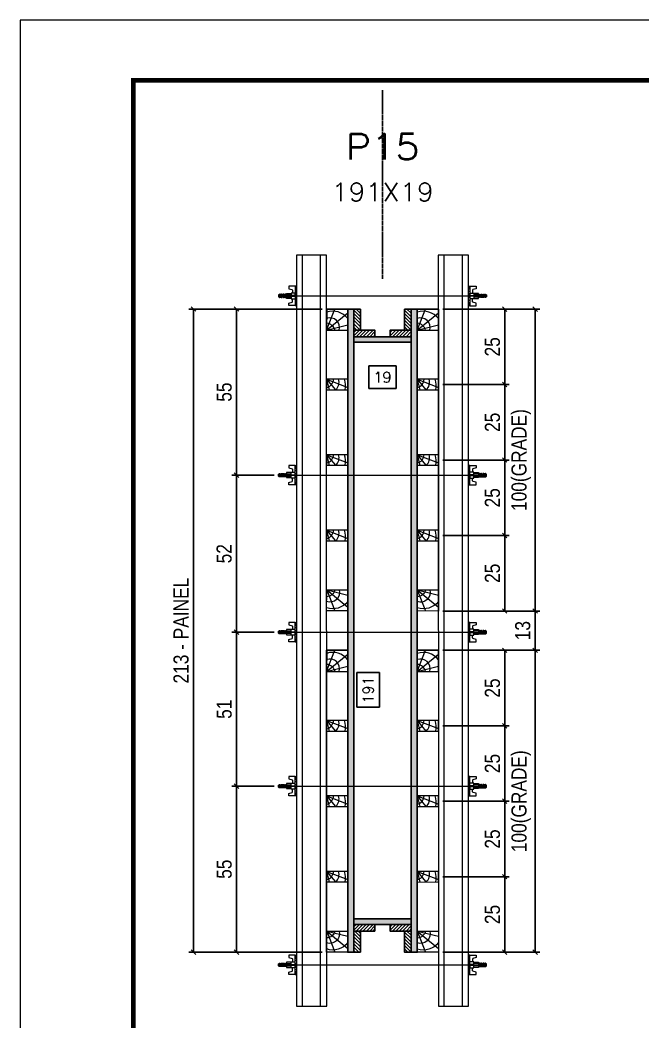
# Model space of a CAD drawing. Extents: x 808 to 7089, y -98 to 17032.
# Drawn here: x 808 to 1221, y 11775 to 12438 of the extents above; entities that cross this region are included whole.
import ezdxf
from ezdxf.enums import TextEntityAlignment as Align

# ---------------------------------------------------------------- set-up
doc = ezdxf.new("R2010")
doc.units = 0
doc.linetypes.add('DASHED', pattern=[0.75, 0.5, -0.25])
doc.linetypes.add('HIDDEN', pattern=[0.375, 0.25, -0.125])
for name, color, linetype in [('CHAPA', 1, 'Continuous'), ('Cota Seção (2x)', 241, 'Continuous'), ('SARRAFO', 251, 'Continuous'), ('Texto de Titulo', 7, 'Continuous'), ('Texto Qtd Sarr', 242, 'Continuous')]:
    doc.layers.add(name, color=color, linetype=linetype)
for name, color, linetype, lineweight in [('Folhas', 255, 'Continuous', 9), ('Hachura', 251, 'Continuous', 9), ('Madeira', 126, 'Continuous', 18), ('Perfil Metálico', 224, 'Continuous', 18), ('SARRAFO DE PRESSAO', 251, 'DASHED', 9), ('Texto Seção', 7, 'Continuous', 15)]:
    doc.layers.add(name, color=color, linetype=linetype, lineweight=lineweight)
doc.styles.add('COTA TECNICA 2X', font='techl___.ttf', dxfattribs={"height": 10})
doc.styles.add('ROMANS', font='romans.shx')
doc.dimstyles.new('SECAO PILAR', dxfattribs={"dimtxt": 10, "dimasz": 3, "dimexe": 3, "dimexo": 3, "dimgap": 3, "dimtad": 1, "dimdec": 1, "dimlfac": 0.5, "dimzin": 12, "dimdsep": 46, "dimtxsty": 'COTA TECNICA 2X', "dimblk1": 'OBLIQUE', "dimblk2": 'OBLIQUE', "dimsah": 1, "dimcen": 0.9, "dimclrd": 256, "dimclre": 256, "dimclrt": 256, "dimadec": 1, "dimazin": 3, "dimtfac": 1, "dimtdec": 1, "dimtmove": 0, "dimatfit": 3, "dimfxl": 1, "dimtolj": 1, "dimtzin": 12, "dimarcsym": 0})
doc.dimstyles.new('SECÇÃO 2', dxfattribs={"dimtxt": 7, "dimasz": 6, "dimexe": 0.18, "dimexo": 2, "dimgap": -4, "dimtad": 3, "dimdec": 1, "dimlfac": 0.5, "dimzin": 12, "dimdsep": 46, "dimtxsty": 'ROMANS', "dimblk": 'ARCHTICK', "dimcen": 0.09, "dimse1": 1, "dimse2": 1, "dimsd1": 1, "dimsd2": 1, "dimclrd": 180, "dimclre": 5, "dimclrt": 1, "dimadec": 0, "dimazin": 3, "dimtfac": 1, "dimtdec": 1, "dimtofl": 0, "dimtmove": 0, "dimatfit": 3, "dimldrblk": 'ARCHTICK', "dimfxl": 1, "dimtolj": 1, "dimtzin": 0, "dimarcsym": 0})
pattern_1 = [(135, (-21862.1871, 21370.6943), (-1.12253202, -1.12253202), [])]

# ---------------------------------------------------------------- blocks, each defined once
blk = doc.blocks.new('9999999999')
at = {"layer": 'Folhas'}
blk.add_lwpolyline([(98138.98, 34190.21), (99623.98, 34190.21), (99623.98, 35240.21), (98138.98, 35240.21)], close=True, dxfattribs=at)
at = {"layer": 'Folhas', "color": 30, "const_width": 3}
blk.add_lwpolyline([(98213.98, 34230.21), (99583.98, 34230.21), (99583.98, 35200.21), (98213.98, 35200.21)], close=True, dxfattribs=at)
blk = doc.blocks.new('*D479')
at = {"layer": 'Cota Seção (2x)', "color": 180, "lineweight": -2, "transparency": 16777216}
for p, q in [((1057.19, 12209.06), (1039.19, 12209.06)), ((1039.19, 12209.06), (1039.19, 12194.06)), ((1057.19, 12194.06), (1057.19, 12209.06)), ((1039.19, 12194.06), (1057.19, 12194.06))]:
    blk.add_line(p, q, dxfattribs=at)
at = {"layer": 'Defpoints', "color": 0, "transparency": 16777216}
for p in [(1029.22, 12207.42), (1067.22, 12207.42), (1029.22, 12190.06)]:
    blk.add_point(p, dxfattribs=at)
at = {"layer": 'Cota Seção (2x)', "color": 1, "transparency": 16777216, "insert": (1048.19, 12201.56), "char_height": 7, "attachment_point": 5, "style": 'ROMANS'}
blk.add_mtext('\\A1;19', dxfattribs=at)
blk = doc.blocks.new('_ArchTick')
at = {"color": 0, "linetype": 'ByBlock', "const_width": 0.15}
blk.add_lwpolyline([(-0.5, -0.5), (0.5, 0.5)], dxfattribs=at)
blk = doc.blocks.new('*D480')
at = {"layer": 'Cota Seção (2x)', "color": 180, "lineweight": -2, "transparency": 16777216}
for p, q in [((1046.26, 12005.94), (1031.26, 12005.94)), ((1031.26, 12005.94), (1031.26, 11982.94)), ((1046.26, 11982.94), (1046.26, 12005.94)), ((1031.26, 11982.94), (1046.26, 11982.94))]:
    blk.add_line(p, q, dxfattribs=at)
at = {"layer": 'Defpoints', "color": 0, "transparency": 16777216}
for p in [(1029.22, 12224.74), (1029.22, 11842.74), (1050.26, 11842.74)]:
    blk.add_point(p, dxfattribs=at)
at = {"layer": 'Cota Seção (2x)', "color": 1, "transparency": 16777216, "insert": (1038.76, 11994.44), "char_height": 7, "attachment_point": 5, "rotation": 90, "style": 'ROMANS'}
blk.add_mtext('\\A1;191', dxfattribs=at)
blk = doc.blocks.new('_Oblique')
at = {"color": 0, "linetype": 'ByBlock', "lineweight": -2}
blk.add_line((-0.5, -0.5), (0.5, 0.5), dxfattribs=at)
blk = doc.blocks.new('*D481')
at = {"layer": 'Cota Seção (2x)', "lineweight": -2, "transparency": 16777216}
for p, q in [((1008.23, 12246.74), (920.06, 12246.74)), ((923.06, 12246.74), (923.06, 11820.74)), ((1008.27, 11820.74), (920.06, 11820.74))]:
    blk.add_line(p, q, dxfattribs=at)
at = {"layer": 'Defpoints', "color": 0, "transparency": 16777216}
for p in [(1011.23, 12246.74), (923.06, 11820.74), (1011.27, 11820.74)]:
    blk.add_point(p, dxfattribs=at)
at = {"layer": 'Cota Seção (2x)', "lineweight": -2, "transparency": 16777216, "xscale": 3, "yscale": 3, "zscale": 3}
for p, rotation in [((923.06, 12246.74), 90), ((923.06, 11820.74), 270)]:
    blk.add_blockref('_Oblique', p, dxfattribs=dict(at, rotation=rotation))
at = {"layer": 'Cota Seção (2x)', "transparency": 16777216, "insert": (914.84, 12033.74), "char_height": 10, "attachment_point": 5, "rotation": 90, "style": 'COTA TECNICA 2X'}
blk.add_mtext('\\A1;213 - PAINEL', dxfattribs=at)
blk = doc.blocks.new('*D482')
at = {"layer": 'Cota Seção (2x)', "lineweight": -2, "transparency": 16777216}
for p, q in [((1008.22, 12246.74), (948.48, 12246.74)), ((951.48, 12246.74), (951.48, 12136.67)), ((976.45, 12136.67), (948.48, 12136.67))]:
    blk.add_line(p, q, dxfattribs=at)
at = {"layer": 'Defpoints', "color": 0, "transparency": 16777216}
for p in [(1011.22, 12246.74), (951.48, 12136.67), (979.45, 12136.67)]:
    blk.add_point(p, dxfattribs=at)
at = {"layer": 'Cota Seção (2x)', "lineweight": -2, "transparency": 16777216, "xscale": 3, "yscale": 3, "zscale": 3}
for p, rotation in [((951.48, 12246.74), 90), ((951.48, 12136.67), 270)]:
    blk.add_blockref('_Oblique', p, dxfattribs=dict(at, rotation=rotation))
at = {"layer": 'Cota Seção (2x)', "transparency": 16777216, "insert": (943.37, 12191.71), "char_height": 10, "attachment_point": 5, "rotation": 90, "style": 'COTA TECNICA 2X'}
blk.add_mtext('\\A1;55', dxfattribs=at)
blk = doc.blocks.new('*D483')
at = {"layer": 'Cota Seção (2x)', "lineweight": -2, "transparency": 16777216}
for p, q in [((976.45, 11930.67), (948.48, 11930.67)), ((951.48, 11930.67), (951.48, 11820.74)), ((1008.22, 11820.74), (948.48, 11820.74))]:
    blk.add_line(p, q, dxfattribs=at)
at = {"layer": 'Defpoints', "color": 0, "transparency": 16777216}
for p in [(979.45, 11930.67), (951.48, 11820.74), (1011.22, 11820.74)]:
    blk.add_point(p, dxfattribs=at)
at = {"layer": 'Cota Seção (2x)', "lineweight": -2, "transparency": 16777216, "xscale": 3, "yscale": 3, "zscale": 3}
for p, rotation in [((951.48, 11930.67), 90), ((951.48, 11820.74), 270)]:
    blk.add_blockref('_Oblique', p, dxfattribs=dict(at, rotation=rotation))
at = {"layer": 'Cota Seção (2x)', "transparency": 16777216, "insert": (943.37, 11875.71), "char_height": 10, "attachment_point": 5, "rotation": 90, "style": 'COTA TECNICA 2X'}
blk.add_mtext('\\A1;55', dxfattribs=at)
blk = doc.blocks.new('titulo1')
at = {"layer": 'Defpoints', "color": 252, "linetype": 'HIDDEN', "ltscale": 2}
blk.add_line((0, 0), (0, 125), dxfattribs=at)
at = {"layer": 'Defpoints', "style": 'ROMANS', "oblique": 15}
blk.add_attdef('FOLHA', text='', height=10, dxfattribs=at).set_placement((0, 15.58), align=Align.MIDDLE_CENTER)
at = {"layer": 'Texto Qtd Sarr', "color": 3, "style": 'ROMANS', "oblique": 15}
for tag, height, p in [('TITULO', 17, (0, 71.45)), ('SEÇÃO', 12, (0, 41.55))]:
    blk.add_attdef(tag, text='', height=height, dxfattribs=at).set_placement(p, align=Align.MIDDLE_CENTER)
blk = doc.blocks.new('C')
at = {"layer": 'Hachura', "color": 0}
for p, q in [((0, 3.22), (0, -3.22)), ((0.45, 3.22), (0, 3.22)), ((0.46, 3.16), (0, 3.16)), ((0.46, 3.05), (0, 3.05)), ((0.46, 2.88), (0, 2.88)), ((0, 2.75), (0, -1.16)), ((0.46, 2.65), (0, 2.65)), ((0.46, 2.23), (0, 2.23)), ((0.46, 1.51), (0, 1.51)), ((0.39, 0.49), (0.17, 0.49)), ((0.45, -3.23), (0.45, 3.22)), ((0.45, 3.22), (2.58, 3.22)), ((1.74, 0.97), (0.45, 0.97)), ((1.45, 0.1), (0.45, 0.1)), ((1.35, 1.94), (1.35, 0.96)), ((2.58, 2.39), (1.47, 2.09)), ((1.74, -0.97), (1.74, 0.97)), ((1.74, 0.97), (1.74, 0.84)), ((1.74, 0.97), (1.74, 0.84)), ((1.74, 0.84), (3.35, 0.84)), ((3.35, 0.45), (1.74, 0.45)), ((2.58, 3.22), (2.58, 2.39)), ((3.32, 0.84), (3.32, -0.84)), ((3.35, 0.84), (3.35, -0.84)), ((3.68, 0.45), (3.35, 0.45)), ((3.84, -0.52), (3.35, 0.45)), ((3.35, 0.06), (3.67, -0.57)), ((3.68, 0.45), (4.16, -0.52)), ((3.72, 0.5), (4.25, -0.57)), ((4.37, -0.55), (3.83, 0.53)), ((4.15, 0.45), (3.93, 0.45)), ((4.42, -0.52), (3.93, 0.45)), ((4.15, 0.45), (4.26, 0.45)), ((4.26, 0.45), (4.74, -0.52)), ((4.3, 0.5), (4.83, -0.57)), ((4.95, -0.55), (4.41, 0.53)), ((4.51, 0.45), (4.84, 0.45)), ((5, -0.52), (4.51, 0.45)), ((4.84, 0.45), (5.32, -0.52)), ((4.88, 0.5), (5.41, -0.57)), ((5.53, -0.55), (4.99, 0.53)), ((5.58, -0.52), (5.09, 0.45)), ((5.42, 0.45), (5.09, 0.45)), ((5.58, -0.52), (5.09, 0.45)), ((5.42, 0.45), (5.74, -0.19)), ((5.46, 0.5), (5.74, -0.07)), ((5.74, 0.19), (5.57, 0.53)), ((5.74, 0.32), (5.68, 0.45)), ((5.68, 0.45), (5.74, 0.45)), ((5.74, 0.45), (5.9, 0.29)), ((5.74, 0.45), (5.74, -0.52)), ((5.9, -0.36), (5.9, 0.29)), ((0.45, 0), (0, 0)), ((0.46, -1.52), (0, -1.52)), ((0.46, -2.23), (0, -2.23)), ((0.46, -2.65), (0, -2.65)), ((0.46, -2.88), (0, -2.88)), ((0.46, -3.05), (0, -3.05)), ((0.46, -3.16), (0, -3.16)), ((0, -3.22), (2.57, -3.22)), ((0.08, -0.48), (0.29, -0.48)), ((0.29, -0.48), (0.4, -0.48)), ((0.45, 0), (0.45, -0.97)), ((0.45, -0.16), (1.45, -0.16)), ((0.45, -0.65), (0.45, -0.32)), ((0.45, -3.23), (0.45, -0.65)), ((0.45, -0.97), (1.74, -0.97)), ((1.35, -1.94), (1.35, -0.97)), ((2.58, -2.39), (1.47, -2.1)), ((3.35, -0.32), (1.74, -0.32)), ((3.35, -0.84), (1.74, -0.84)), ((2.58, -3.23), (2.58, -2.39)), ((3.35, -0.07), (3.58, -0.52)), ((3.35, -0.52), (3.58, -0.52)), ((3.84, -0.52), (4.16, -0.52)), ((4.42, -0.52), (4.74, -0.52)), ((4.63, -0.52), (4.74, -0.52)), ((5, -0.52), (5.32, -0.52)), ((5.58, -0.52), (5.74, -0.52)), ((5.74, -0.52), (5.9, -0.36)), ((5.74, -0.52), (5.74, -0.52))]:
    blk.add_line(p, q, dxfattribs=at)
for centre, radius, start, end in [((1.52, 1.94), 0.161, 104.7436, 180), ((1.44, -0.03), 0.129, 272.695, 87.305), ((3.81, 0.39), 0.143, 25.5688, 154.4312), ((4.39, 0.39), 0.143, 25.5688, 154.4312), ((4.97, 0.39), 0.143, 25.5688, 154.4312), ((5.55, 0.39), 0.143, 25.5688, 154.4312), ((0.17, -0.37), 0.174, 221.744, 317.8592), ((1.52, -1.94), 0.161, 180, 255.2564), ((3.71, -0.4), 0.174, 222.1408, 318.256), ((4.29, -0.4), 0.174, 222.1408, 318.256), ((4.87, -0.4), 0.174, 222.1408, 318.256), ((5.45, -0.4), 0.174, 222.1408, 318.256), ((5.61, -0.4), 0.174, 317.8592, 318.256)]:
    blk.add_arc(centre, radius, start, end, dxfattribs=at)
blk = doc.blocks.new('*D506')
at = {"layer": 'Cota Seção (2x)', "lineweight": -2, "transparency": 16777216}
for p, q in [((976.45, 12032.67), (948.48, 12032.67)), ((951.48, 12032.67), (951.48, 11930.67)), ((976.45, 11930.67), (948.48, 11930.67))]:
    blk.add_line(p, q, dxfattribs=at)
at = {"layer": 'Defpoints', "color": 0, "transparency": 16777216}
for p in [(979.45, 12032.67), (951.48, 11930.67), (979.45, 11930.67)]:
    blk.add_point(p, dxfattribs=at)
at = {"layer": 'Cota Seção (2x)', "lineweight": -2, "transparency": 16777216, "xscale": 3, "yscale": 3, "zscale": 3}
for p, rotation in [((951.48, 12032.67), 90), ((951.48, 11930.67), 270)]:
    blk.add_blockref('_Oblique', p, dxfattribs=dict(at, rotation=rotation))
at = {"layer": 'Cota Seção (2x)', "transparency": 16777216, "insert": (943.37, 11981.67), "char_height": 10, "attachment_point": 5, "rotation": 90, "style": 'COTA TECNICA 2X'}
blk.add_mtext('\\A1;51', dxfattribs=at)
blk = doc.blocks.new('*D507')
at = {"layer": 'Cota Seção (2x)', "lineweight": -2, "transparency": 16777216}
for p, q in [((976.45, 12136.67), (948.48, 12136.67)), ((951.48, 12136.67), (951.48, 12032.67)), ((976.45, 12032.67), (948.48, 12032.67))]:
    blk.add_line(p, q, dxfattribs=at)
at = {"layer": 'Defpoints', "color": 0, "transparency": 16777216}
for p in [(979.45, 12136.67), (951.48, 12032.67), (979.45, 12032.67)]:
    blk.add_point(p, dxfattribs=at)
at = {"layer": 'Cota Seção (2x)', "lineweight": -2, "transparency": 16777216, "xscale": 3, "yscale": 3, "zscale": 3}
for p, rotation in [((951.48, 12136.67), 90), ((951.48, 12032.67), 270)]:
    blk.add_blockref('_Oblique', p, dxfattribs=dict(at, rotation=rotation))
at = {"layer": 'Cota Seção (2x)', "transparency": 16777216, "insert": (943.37, 12084.67), "char_height": 10, "attachment_point": 5, "rotation": 90, "style": 'COTA TECNICA 2X'}
blk.add_mtext('\\A1;52', dxfattribs=at)
blk = doc.blocks.new('PONTALETE')
at = {"layer": 'Madeira'}
for q in [(2.71, 7), (7, 5.76), (7, 1.74)]:
    blk.add_line((0, 0), q, dxfattribs=at)
blk.add_lwpolyline([(0, 0), (7, 0), (7, 7), (0, 7)], close=True, dxfattribs=at)
for centre, radius, start, end in [((2.04, 0.06), 6.23, 37.2818, 109.0913), ((1.09, 0.9), 3.19, 343.603, 109.9847), ((-0.21, -0.78), 3.09, 14.6322, 86.0383)]:
    blk.add_arc(centre, radius, start, end, dxfattribs=at)
blk = doc.blocks.new('MEIO PONTALETE')
at = {"layer": 'Madeira'}
for q in [(2.71, 7), (3.5, 2.88), (3.5, 0.87)]:
    blk.add_line((0, 0), q, dxfattribs=at)
blk.add_lwpolyline([(0, 0), (3.5, 0), (3.5, 7), (0, 7)], close=True, dxfattribs=at)
for centre, radius, start, end in [((2.04, 0.06), 6.23, 76.4499, 109.0913), ((1.09, 0.9), 3.19, 40.9063, 109.9847), ((-0.21, -0.78), 3.09, 14.6322, 86.0383)]:
    blk.add_arc(centre, radius, start, end, dxfattribs=at)
blk = doc.blocks.new('*D484')
at = {"layer": 'Cota Seção (2x)', "lineweight": -2, "transparency": 16777216}
for p, q in [((1088.23, 12020.72), (1132.16, 12020.72)), ((1129.16, 12020.72), (1129.16, 11970.72)), ((1088.22, 11970.72), (1132.16, 11970.72))]:
    blk.add_line(p, q, dxfattribs=at)
at = {"layer": 'Defpoints', "color": 0, "transparency": 16777216}
for p in [(1085.23, 12020.72), (1085.22, 11970.72), (1129.16, 11970.72)]:
    blk.add_point(p, dxfattribs=at)
at = {"layer": 'Cota Seção (2x)', "lineweight": -2, "transparency": 16777216, "xscale": 3, "yscale": 3, "zscale": 3}
for p, rotation in [((1129.16, 12020.72), 90), ((1129.16, 11970.72), 270)]:
    blk.add_blockref('_Oblique', p, dxfattribs=dict(at, rotation=rotation))
at = {"layer": 'Cota Seção (2x)', "transparency": 16777216, "insert": (1121.05, 11995.72), "char_height": 10, "attachment_point": 5, "rotation": 90, "style": 'COTA TECNICA 2X'}
blk.add_mtext('\\A1;25', dxfattribs=at)
blk = doc.blocks.new('*D485')
at = {"layer": 'Cota Seção (2x)', "lineweight": -2, "transparency": 16777216}
for p, q in [((1088.23, 12020.72), (1152.35, 12020.72)), ((1149.35, 11820.73), (1149.35, 12020.72)), ((1088.21, 11820.73), (1152.35, 11820.73))]:
    blk.add_line(p, q, dxfattribs=at)
at = {"layer": 'Defpoints', "color": 0, "transparency": 16777216}
for p in [(1085.23, 12020.72), (1149.35, 12020.72), (1085.21, 11820.73)]:
    blk.add_point(p, dxfattribs=at)
at = {"layer": 'Cota Seção (2x)', "lineweight": -2, "transparency": 16777216, "xscale": 3, "yscale": 3, "zscale": 3}
for p, rotation in [((1149.35, 12020.72), 90), ((1149.35, 11820.73), 270)]:
    blk.add_blockref('_Oblique', p, dxfattribs=dict(at, rotation=rotation))
at = {"layer": 'Cota Seção (2x)', "transparency": 16777216, "insert": (1140.13, 11920.72), "char_height": 10, "attachment_point": 5, "rotation": 90, "style": 'COTA TECNICA 2X'}
blk.add_mtext('\\A1;100(GRADE)', dxfattribs=at)
blk = doc.blocks.new('*D508')
at = {"layer": 'Cota Seção (2x)', "lineweight": -2, "transparency": 16777216}
for p, q in [((1088.22, 11970.72), (1132.16, 11970.72)), ((1129.16, 11970.72), (1129.16, 11920.72)), ((1088.22, 11920.72), (1132.16, 11920.72))]:
    blk.add_line(p, q, dxfattribs=at)
at = {"layer": 'Defpoints', "color": 0, "transparency": 16777216}
for p in [(1085.22, 11970.72), (1085.22, 11920.72), (1129.16, 11920.72)]:
    blk.add_point(p, dxfattribs=at)
at = {"layer": 'Cota Seção (2x)', "lineweight": -2, "transparency": 16777216, "xscale": 3, "yscale": 3, "zscale": 3}
for p, rotation in [((1129.16, 11970.72), 90), ((1129.16, 11920.72), 270)]:
    blk.add_blockref('_Oblique', p, dxfattribs=dict(at, rotation=rotation))
at = {"layer": 'Cota Seção (2x)', "transparency": 16777216, "insert": (1121.05, 11945.72), "char_height": 10, "attachment_point": 5, "rotation": 90, "style": 'COTA TECNICA 2X'}
blk.add_mtext('\\A1;25', dxfattribs=at)
blk = doc.blocks.new('*D509')
at = {"layer": 'Cota Seção (2x)', "lineweight": -2, "transparency": 16777216}
for p, q in [((1088.22, 11920.72), (1132.16, 11920.72)), ((1129.16, 11920.72), (1129.16, 11870.72)), ((1088.22, 11870.72), (1132.16, 11870.72))]:
    blk.add_line(p, q, dxfattribs=at)
at = {"layer": 'Defpoints', "color": 0, "transparency": 16777216}
for p in [(1085.22, 11920.72), (1085.22, 11870.72), (1129.16, 11870.72)]:
    blk.add_point(p, dxfattribs=at)
at = {"layer": 'Cota Seção (2x)', "lineweight": -2, "transparency": 16777216, "xscale": 3, "yscale": 3, "zscale": 3}
for p, rotation in [((1129.16, 11920.72), 90), ((1129.16, 11870.72), 270)]:
    blk.add_blockref('_Oblique', p, dxfattribs=dict(at, rotation=rotation))
at = {"layer": 'Cota Seção (2x)', "transparency": 16777216, "insert": (1121.05, 11895.72), "char_height": 10, "attachment_point": 5, "rotation": 90, "style": 'COTA TECNICA 2X'}
blk.add_mtext('\\A1;25', dxfattribs=at)
blk = doc.blocks.new('*D510')
at = {"layer": 'Cota Seção (2x)', "lineweight": -2, "transparency": 16777216}
for p, q in [((1088.22, 11870.72), (1132.16, 11870.72)), ((1129.16, 11870.72), (1129.16, 11820.73)), ((1088.22, 11820.73), (1132.16, 11820.73))]:
    blk.add_line(p, q, dxfattribs=at)
at = {"layer": 'Defpoints', "color": 0, "transparency": 16777216}
for p in [(1085.22, 11870.72), (1085.22, 11820.73), (1129.16, 11820.73)]:
    blk.add_point(p, dxfattribs=at)
at = {"layer": 'Cota Seção (2x)', "lineweight": -2, "transparency": 16777216, "xscale": 3, "yscale": 3, "zscale": 3}
for p, rotation in [((1129.16, 11870.72), 90), ((1129.16, 11820.73), 270)]:
    blk.add_blockref('_Oblique', p, dxfattribs=dict(at, rotation=rotation))
at = {"layer": 'Cota Seção (2x)', "transparency": 16777216, "insert": (1121.05, 11845.72), "char_height": 10, "attachment_point": 5, "rotation": 90, "style": 'COTA TECNICA 2X'}
blk.add_mtext('\\A1;25', dxfattribs=at)
blk = doc.blocks.new('*D486')
at = {"layer": 'Cota Seção (2x)', "lineweight": -2, "transparency": 16777216}
for p, q in [((1088.23, 12246.73), (1132.16, 12246.73)), ((1129.16, 12246.73), (1129.16, 12196.73)), ((1088.22, 12196.73), (1132.16, 12196.73))]:
    blk.add_line(p, q, dxfattribs=at)
at = {"layer": 'Defpoints', "color": 0, "transparency": 16777216}
for p in [(1085.23, 12246.73), (1085.22, 12196.73), (1129.16, 12196.73)]:
    blk.add_point(p, dxfattribs=at)
at = {"layer": 'Cota Seção (2x)', "lineweight": -2, "transparency": 16777216, "xscale": 3, "yscale": 3, "zscale": 3}
for p, rotation in [((1129.16, 12246.73), 90), ((1129.16, 12196.73), 270)]:
    blk.add_blockref('_Oblique', p, dxfattribs=dict(at, rotation=rotation))
at = {"layer": 'Cota Seção (2x)', "transparency": 16777216, "insert": (1121.05, 12221.73), "char_height": 10, "attachment_point": 5, "rotation": 90, "style": 'COTA TECNICA 2X'}
blk.add_mtext('\\A1;25', dxfattribs=at)
blk = doc.blocks.new('*D487')
at = {"layer": 'Cota Seção (2x)', "lineweight": -2, "transparency": 16777216}
for p, q in [((1088.23, 12246.73), (1152.35, 12246.73)), ((1149.35, 12046.73), (1149.35, 12246.73)), ((1088.21, 12046.73), (1152.35, 12046.73))]:
    blk.add_line(p, q, dxfattribs=at)
at = {"layer": 'Defpoints', "color": 0, "transparency": 16777216}
for p in [(1085.23, 12246.73), (1149.35, 12246.73), (1085.21, 12046.73)]:
    blk.add_point(p, dxfattribs=at)
at = {"layer": 'Cota Seção (2x)', "lineweight": -2, "transparency": 16777216, "xscale": 3, "yscale": 3, "zscale": 3}
for p, rotation in [((1149.35, 12246.73), 90), ((1149.35, 12046.73), 270)]:
    blk.add_blockref('_Oblique', p, dxfattribs=dict(at, rotation=rotation))
at = {"layer": 'Cota Seção (2x)', "transparency": 16777216, "insert": (1140.13, 12146.73), "char_height": 10, "attachment_point": 5, "rotation": 90, "style": 'COTA TECNICA 2X'}
blk.add_mtext('\\A1;100(GRADE)', dxfattribs=at)
blk = doc.blocks.new('*D511')
at = {"layer": 'Cota Seção (2x)', "lineweight": -2, "transparency": 16777216}
for p, q in [((1088.22, 12196.73), (1132.16, 12196.73)), ((1129.16, 12196.73), (1129.16, 12146.73)), ((1088.22, 12146.73), (1132.16, 12146.73))]:
    blk.add_line(p, q, dxfattribs=at)
at = {"layer": 'Defpoints', "color": 0, "transparency": 16777216}
for p in [(1085.22, 12196.73), (1085.22, 12146.73), (1129.16, 12146.73)]:
    blk.add_point(p, dxfattribs=at)
at = {"layer": 'Cota Seção (2x)', "lineweight": -2, "transparency": 16777216, "xscale": 3, "yscale": 3, "zscale": 3}
for p, rotation in [((1129.16, 12196.73), 90), ((1129.16, 12146.73), 270)]:
    blk.add_blockref('_Oblique', p, dxfattribs=dict(at, rotation=rotation))
at = {"layer": 'Cota Seção (2x)', "transparency": 16777216, "insert": (1121.05, 12171.73), "char_height": 10, "attachment_point": 5, "rotation": 90, "style": 'COTA TECNICA 2X'}
blk.add_mtext('\\A1;25', dxfattribs=at)
blk = doc.blocks.new('*D512')
at = {"layer": 'Cota Seção (2x)', "lineweight": -2, "transparency": 16777216}
for p, q in [((1088.22, 12146.73), (1132.16, 12146.73)), ((1129.16, 12146.73), (1129.16, 12096.73)), ((1088.22, 12096.73), (1132.16, 12096.73))]:
    blk.add_line(p, q, dxfattribs=at)
at = {"layer": 'Defpoints', "color": 0, "transparency": 16777216}
for p in [(1085.22, 12146.73), (1085.22, 12096.73), (1129.16, 12096.73)]:
    blk.add_point(p, dxfattribs=at)
at = {"layer": 'Cota Seção (2x)', "lineweight": -2, "transparency": 16777216, "xscale": 3, "yscale": 3, "zscale": 3}
for p, rotation in [((1129.16, 12146.73), 90), ((1129.16, 12096.73), 270)]:
    blk.add_blockref('_Oblique', p, dxfattribs=dict(at, rotation=rotation))
at = {"layer": 'Cota Seção (2x)', "transparency": 16777216, "insert": (1121.05, 12121.73), "char_height": 10, "attachment_point": 5, "rotation": 90, "style": 'COTA TECNICA 2X'}
blk.add_mtext('\\A1;25', dxfattribs=at)
blk = doc.blocks.new('*D513')
at = {"layer": 'Cota Seção (2x)', "lineweight": -2, "transparency": 16777216}
for p, q in [((1088.22, 12096.73), (1132.16, 12096.73)), ((1129.16, 12096.73), (1129.16, 12046.73)), ((1088.22, 12046.73), (1132.16, 12046.73))]:
    blk.add_line(p, q, dxfattribs=at)
at = {"layer": 'Defpoints', "color": 0, "transparency": 16777216}
for p in [(1085.22, 12096.73), (1085.22, 12046.73), (1129.16, 12046.73)]:
    blk.add_point(p, dxfattribs=at)
at = {"layer": 'Cota Seção (2x)', "lineweight": -2, "transparency": 16777216, "xscale": 3, "yscale": 3, "zscale": 3}
for p, rotation in [((1129.16, 12096.73), 90), ((1129.16, 12046.73), 270)]:
    blk.add_blockref('_Oblique', p, dxfattribs=dict(at, rotation=rotation))
at = {"layer": 'Cota Seção (2x)', "transparency": 16777216, "insert": (1121.05, 12071.73), "char_height": 10, "attachment_point": 5, "rotation": 90, "style": 'COTA TECNICA 2X'}
blk.add_mtext('\\A1;25', dxfattribs=at)
blk = doc.blocks.new('*D514')
at = {"layer": 'Cota Seção (2x)', "lineweight": -2, "transparency": 16777216}
for p, q in [((1088.19, 12046.73), (1152.35, 12046.73)), ((1149.35, 12046.73), (1149.35, 12020.72)), ((1088.23, 12020.72), (1152.35, 12020.72))]:
    blk.add_line(p, q, dxfattribs=at)
at = {"layer": 'Defpoints', "color": 0, "transparency": 16777216}
for p in [(1085.19, 12046.73), (1085.23, 12020.72), (1149.35, 12020.72)]:
    blk.add_point(p, dxfattribs=at)
at = {"layer": 'Cota Seção (2x)', "lineweight": -2, "transparency": 16777216, "xscale": 3, "yscale": 3, "zscale": 3}
for p, rotation in [((1149.35, 12046.73), 90), ((1149.35, 12020.72), 270)]:
    blk.add_blockref('_Oblique', p, dxfattribs=dict(at, rotation=rotation))
at = {"layer": 'Cota Seção (2x)', "transparency": 16777216, "insert": (1141.14, 12033.73), "char_height": 10, "attachment_point": 5, "rotation": 90, "style": 'COTA TECNICA 2X'}
blk.add_mtext('\\A1;13', dxfattribs=at)

msp = doc.modelspace()

# ---------------------------------------------------------------- hatches: boundary and pattern name
at = {"layer": 'Hachura'}
h = msp.add_hatch(color=256, dxfattribs=at)
h.dxf.hatch_style = 1
h.paths.add_polyline_path([(1029.22, 11820.74), (1025.22, 11820.74), (1025.22, 12246.74), (1029.22, 12246.74)])
h = msp.add_hatch(dxfattribs=at)
h.set_pattern_fill('ANSI31', color=256, scale=0.5, angle=90, style=0)
h.set_pattern_definition(pattern_1)
h.paths.add_polyline_path([(1029.22, 12232.74), (1033.62, 12232.74), (1033.62, 12246.74), (1029.22, 12246.74)])
h = msp.add_hatch(dxfattribs=at)
h.set_pattern_fill('ANSI31', color=256, scale=0.5, angle=90, style=0)
h.set_pattern_definition(pattern_1)
h.paths.add_polyline_path([(1067.22, 12232.74), (1062.82, 12232.74), (1062.82, 12246.74), (1067.22, 12246.74)])
h = msp.add_hatch(color=256, dxfattribs=at)
h.dxf.hatch_style = 1
h.paths.add_polyline_path([(1067.22, 11820.74), (1071.22, 11820.74), (1071.22, 12246.74), (1067.22, 12246.74)])
h = msp.add_hatch(dxfattribs=at)
h.set_pattern_fill('ANSI31', color=256, scale=0.5, angle=180, style=0)
h.set_pattern_definition([(225, (-8459.7308, -10696.6657), (1.12253202, -1.12253202), [])])
h.paths.add_polyline_path([(1029.22, 12232.74), (1029.22, 12228.34), (1043.22, 12228.34), (1043.22, 12232.74)])
h = msp.add_hatch(dxfattribs=at)
h.set_pattern_fill('ANSI31', color=256, scale=0.5, angle=180, style=0)
h.set_pattern_definition([(225, (-8435.7308, -10696.6657), (1.12253202, -1.12253202), [])])
h.paths.add_polyline_path([(1053.22, 12232.74), (1053.22, 12228.34), (1067.22, 12228.34), (1067.22, 12232.74)])
h = msp.add_hatch(color=256, dxfattribs=at)
h.dxf.hatch_style = 1
h.paths.add_polyline_path([(1029.22, 12228.34), (1029.22, 12224.74), (1067.22, 12224.74), (1067.22, 12228.34)])
h = msp.add_hatch(color=256, dxfattribs=at)
h.dxf.hatch_style = 1
h.paths.add_polyline_path([(1029.22, 11842.74), (1029.22, 11839.14), (1067.22, 11839.14), (1067.22, 11842.74)])
h = msp.add_hatch(dxfattribs=at)
h.set_pattern_fill('ANSI31', color=256, scale=0.5, angle=180, style=0)
h.set_pattern_definition([(225, (-8459.7308, -11090.2657), (1.12253202, -1.12253202), [])])
h.paths.add_polyline_path([(1029.22, 11839.14), (1029.22, 11834.74), (1043.22, 11834.74), (1043.22, 11839.14)])
h = msp.add_hatch(dxfattribs=at)
h.set_pattern_fill('ANSI31', color=256, scale=0.5, angle=90, style=0)
h.set_pattern_definition([(135, (-21862.1871, 21323.6943), (-1.12253202, -1.12253202), [])])
h.paths.add_polyline_path([(1029.22, 11834.74), (1033.62, 11834.74), (1033.62, 11820.74), (1029.22, 11820.74)])
h = msp.add_hatch(dxfattribs=at)
h.set_pattern_fill('ANSI31', color=256, scale=0.5, angle=180, style=0)
h.set_pattern_definition([(225, (-8435.7308, -11090.2657), (1.12253202, -1.12253202), [])])
h.paths.add_polyline_path([(1053.22, 11839.14), (1053.22, 11834.74), (1067.22, 11834.74), (1067.22, 11839.14)])
h = msp.add_hatch(dxfattribs=at)
h.set_pattern_fill('ANSI31', color=256, scale=0.5, angle=90, style=0)
h.set_pattern_definition([(135, (-21862.1871, 20958.6943), (-1.12253202, -1.12253202), [])])
h.paths.add_polyline_path([(1067.22, 11820.74), (1062.82, 11820.74), (1062.82, 11834.74), (1067.22, 11834.74)])

# ---------------------------------------------------------------- linework, layer by layer
at = {"layer": 'CHAPA'}
for points in [[(1029.22, 11820.74), (1025.22, 11820.74), (1025.22, 12246.74), (1029.22, 12246.74)], [(1067.22, 11820.74), (1071.22, 11820.74), (1071.22, 12246.74), (1067.22, 12246.74)], [(1029.22, 12228.34), (1029.22, 12224.74), (1067.22, 12224.74), (1067.22, 12228.34)], [(1029.22, 11842.74), (1029.22, 11839.14), (1067.22, 11839.14), (1067.22, 11842.74)]]:
    msp.add_lwpolyline(points, close=True, dxfattribs=at)
at = {"layer": 'Hachura'}
for p, q in [((980.45, 12255.43), (1112.19, 12255.43)), ((980.45, 12136.74), (1112.19, 12136.74)), ((980.45, 12032.74), (1112.19, 12032.74)), ((980.45, 11930.74), (1112.19, 11930.74)), ((980.45, 11812.35), (1112.19, 11812.35))]:
    msp.add_line(p, q, dxfattribs=at)
at = {"layer": 'Madeira'}
for points in [[(1011.24, 12246.76), (1025.24, 12246.74), (1025.23, 12046.75), (1011.23, 12046.76)], [(1071.22, 12246.74), (1085.22, 12246.73), (1085.22, 12046.73), (1071.22, 12046.75)], [(1011.24, 12020.75), (1025.24, 12020.74), (1025.23, 11820.74), (1011.23, 11820.76)], [(1071.22, 12020.74), (1085.22, 12020.72), (1085.22, 11820.73), (1071.22, 11820.74)]]:
    msp.add_lwpolyline(points, close=True, dxfattribs=at)
at = {"layer": 'Perfil Metálico'}
for p, q in [((995.22, 11785.02), (995.22, 12282.46)), ((1007.22, 11785.02), (1007.22, 12282.46)), ((1089.16, 11785.02), (1089.16, 12282.46)), ((1101.16, 11785.02), (1101.16, 12282.46))]:
    msp.add_line(p, q, dxfattribs=at)
for points in [[(1011.22, 12282.46), (991.22, 12282.46), (991.28, 11785.02), (1011.28, 11785.02)], [(1085.22, 11785.02), (1105.22, 11785.02), (1105.16, 12282.46), (1085.16, 12282.46)]]:
    msp.add_lwpolyline(points, close=True, dxfattribs=at)
at = {"layer": 'SARRAFO'}
for points in [[(1033.62, 12246.74), (1033.62, 12232.74), (1029.22, 12232.74), (1029.22, 12246.74)], [(1033.62, 12246.74), (1033.62, 12232.74), (1029.22, 12232.74), (1029.22, 12246.74)], [(1062.82, 12246.74), (1062.82, 12232.74), (1067.22, 12232.74), (1067.22, 12246.74)], [(1062.82, 12246.74), (1062.82, 12232.74), (1067.22, 12232.74), (1067.22, 12246.74)], [(1043.22, 12228.34), (1029.22, 12228.34), (1029.22, 12232.74), (1043.22, 12232.74)], [(1067.22, 12228.34), (1053.22, 12228.34), (1053.22, 12232.74), (1067.22, 12232.74)], [(1043.22, 11834.74), (1029.22, 11834.74), (1029.22, 11839.14), (1043.22, 11839.14)], [(1033.62, 11820.74), (1033.62, 11834.74), (1029.22, 11834.74), (1029.22, 11820.74)], [(1033.62, 11820.74), (1033.62, 11834.74), (1029.22, 11834.74), (1029.22, 11820.74)], [(1067.22, 11834.74), (1053.22, 11834.74), (1053.22, 11839.14), (1067.22, 11839.14)], [(1062.82, 11834.74), (1062.82, 11820.74), (1067.22, 11820.74), (1067.22, 11834.74)], [(1062.82, 11834.74), (1062.82, 11820.74), (1067.22, 11820.74), (1067.22, 11834.74)]]:
    msp.add_lwpolyline(points, close=True, dxfattribs=at)

# ---------------------------------------------------------------- block references
at = {"layer": 'Hachura', "linetype": 'Continuous', "yscale": 2, "zscale": 2, "rotation": 180}
for p, xscale in [((991.25, 12255.43), 2), ((1105.19, 12255.42), -2)]:
    msp.add_blockref('C', p, dxfattribs=dict(at, xscale=xscale))
at = {"layer": 'Hachura', "linetype": 'Continuous', "yscale": 2, "zscale": 2}
for p, xscale in [((991.25, 12136.74), -2), ((1105.19, 12136.75), 2), ((991.25, 12032.74), -2), ((1105.19, 12032.75), 2), ((991.25, 11930.74), -2), ((1105.19, 11930.75), 2), ((991.25, 11812.35), -2), ((1105.19, 11812.36), 2)]:
    msp.add_blockref('C', p, dxfattribs=dict(at, xscale=xscale))
at = {"layer": 'Madeira'}
for name, p, xscale, yscale, zscale, rotation in [('PONTALETE', (1011.23, 12232.76), 2, 2, 2, 359.9370893031033), ('PONTALETE', (1071.22, 12232.74), 2, 2, 2, 359.9370893031033), ('MEIO PONTALETE', (1011.24, 12200.26), 1.999999997962732, 1.999999997962732, 1.999999997962732, 269.9370893031033), ('MEIO PONTALETE', (1071.22, 12200.24), 1.999999997962732, 1.999999997962732, 1.999999997962732, 269.9370893031033), ('MEIO PONTALETE', (1011.24, 12150.26), 1.999999997962732, 1.999999997962732, 1.999999997962732, 269.9370893031033), ('MEIO PONTALETE', (1071.22, 12150.24), 1.999999997962732, 1.999999997962732, 1.999999997962732, 269.9370893031033), ('MEIO PONTALETE', (1011.24, 12100.26), 1.999999997962732, 1.999999997962732, 1.999999997962732, 269.9370893031033), ('MEIO PONTALETE', (1071.22, 12100.24), 1.999999997962732, 1.999999997962732, 1.999999997962732, 269.9370893031033), ('PONTALETE', (1011.25, 12060.76), -2, 2, 2, 179.9370893031033), ('PONTALETE', (1071.24, 12060.75), -2, 2, 2, 179.9370893031033), ('PONTALETE', (1011.23, 12006.75), 2, 2, 2, 359.9370893031033), ('PONTALETE', (1071.22, 12006.74), 2, 2, 2, 359.9370893031033), ('MEIO PONTALETE', (1011.24, 11974.25), 1.999999997962732, 1.999999997962732, 1.999999997962732, 269.9370893031033), ('MEIO PONTALETE', (1071.22, 11974.24), 1.999999997962732, 1.999999997962732, 1.999999997962732, 269.9370893031033), ('MEIO PONTALETE', (1011.24, 11924.25), 1.999999997962732, 1.999999997962732, 1.999999997962732, 269.9370893031033), ('MEIO PONTALETE', (1071.22, 11924.24), 1.999999997962732, 1.999999997962732, 1.999999997962732, 269.9370893031033), ('MEIO PONTALETE', (1011.24, 11874.25), 1.999999997962732, 1.999999997962732, 1.999999997962732, 269.9370893031033), ('MEIO PONTALETE', (1071.22, 11874.24), 1.999999997962732, 1.999999997962732, 1.999999997962732, 269.9370893031033), ('PONTALETE', (1011.25, 11834.76), -2, 2, 2, 179.9370893031033), ('PONTALETE', (1071.24, 11834.74), -2, 2, 2, 179.9370893031033)]:
    msp.add_blockref(name, p, dxfattribs=dict(at, xscale=xscale, yscale=yscale, zscale=zscale, rotation=rotation))
at = {"layer": 'SARRAFO DE PRESSAO', "color": 6, "linetype": 'ByBlock'}
msp.add_blockref('9999999999', (-97330.81, -22802.03), dxfattribs=at)
at = {"layer": 'Texto Seção'}
ref = msp.add_blockref('titulo1', (1048.29, 12266.75), dxfattribs=at)
ref.add_attrib('TITULO', 'P15', dxfattribs={"layer": 'Texto de Titulo', "color": 7, "height": 17, "style": 'ROMANS', "width": 1.1}).set_placement((1048.29, 12354.25), align=Align.MIDDLE_CENTER)
ref.add_attrib('SEÇÃO', '191X19', dxfattribs={"layer": 'Texto de Titulo', "color": 7, "height": 12, "style": 'ROMANS', "width": 1.1}).set_placement((1048.29, 12324.25), align=Align.MIDDLE_CENTER)

# ---------------------------------------------------------------- dimensions: what is measured, and where the dimension line sits
at = {"layer": 'Cota Seção (2x)', "color": 241}
for base, p1, p2, text, picture, middle in [((923.06, 11820.74), (1011.23, 12246.74), (1011.27, 11820.74), '<> - PAINEL', '*D481', (914.84, 12033.74)), ((1149.35, 12246.73), (1085.21, 12046.73), (1085.23, 12246.73), '<>(GRADE)', '*D487', (1140.13, 12146.73)), ((1149.35, 12020.72), (1085.21, 11820.73), (1085.23, 12020.72), '<>(GRADE)', '*D485', (1140.13, 11920.72))]:
    dim = msp.add_linear_dim(base=base, p1=p1, p2=p2, angle=270, text=text, dimstyle='SECAO PILAR', dxfattribs=at)
    dim.commit()
    dim.dimension.update_dxf_attribs({"geometry": picture, "text_midpoint": middle})
for base, p1, p2, picture, middle in [((951.48, 12136.67), (1011.22, 12246.74), (979.45, 12136.67), '*D482', (943.37, 12191.71)), ((1129.16, 12196.73), (1085.23, 12246.73), (1085.22, 12196.73), '*D486', (1121.05, 12221.73)), ((1129.16, 12146.73), (1085.22, 12196.73), (1085.22, 12146.73), '*D511', (1121.05, 12171.73)), ((1129.16, 12096.73), (1085.22, 12146.73), (1085.22, 12096.73), '*D512', (1121.05, 12121.73)), ((951.48, 12032.67), (979.45, 12136.67), (979.45, 12032.67), '*D507', (943.37, 12084.67)), ((1129.16, 12046.73), (1085.22, 12096.73), (1085.22, 12046.73), '*D513', (1121.05, 12071.73)), ((1149.35, 12020.72), (1085.19, 12046.73), (1085.23, 12020.72), '*D514', (1141.14, 12033.73)), ((951.48, 11930.67), (979.45, 12032.67), (979.45, 11930.67), '*D506', (943.37, 11981.67)), ((1129.16, 11970.72), (1085.23, 12020.72), (1085.22, 11970.72), '*D484', (1121.05, 11995.72)), ((1129.16, 11920.72), (1085.22, 11970.72), (1085.22, 11920.72), '*D508', (1121.05, 11945.72)), ((951.48, 11820.74), (979.45, 11930.67), (1011.22, 11820.74), '*D483', (943.37, 11875.71)), ((1129.16, 11870.72), (1085.22, 11920.72), (1085.22, 11870.72), '*D509', (1121.05, 11895.72)), ((1129.16, 11820.73), (1085.22, 11870.72), (1085.22, 11820.73), '*D510', (1121.05, 11845.72))]:
    dim = msp.add_linear_dim(base=base, p1=p1, p2=p2, angle=270, dimstyle='SECAO PILAR', dxfattribs=at)
    dim.commit()
    dim.dimension.update_dxf_attribs({"geometry": picture, "text_midpoint": middle})
for base, p1, p2, angle, picture, middle in [((1050.26, 11842.74), (1029.22, 12224.74), (1029.22, 11842.74), 270, '*D480', (1050.26, 11994.44)), ((1029.22, 12190.06), (1067.22, 12207.42), (1029.22, 12207.42), 180, '*D479', (1048.19, 12190.06))]:
    dim = msp.add_linear_dim(base=base, p1=p1, p2=p2, angle=angle, dimstyle='SECÇÃO 2', dxfattribs=at)
    dim.commit()
    dim.dimension.update_dxf_attribs({"geometry": picture, "text_midpoint": middle, "dimtype": 160})

doc.saveas('drawing.dxf')
